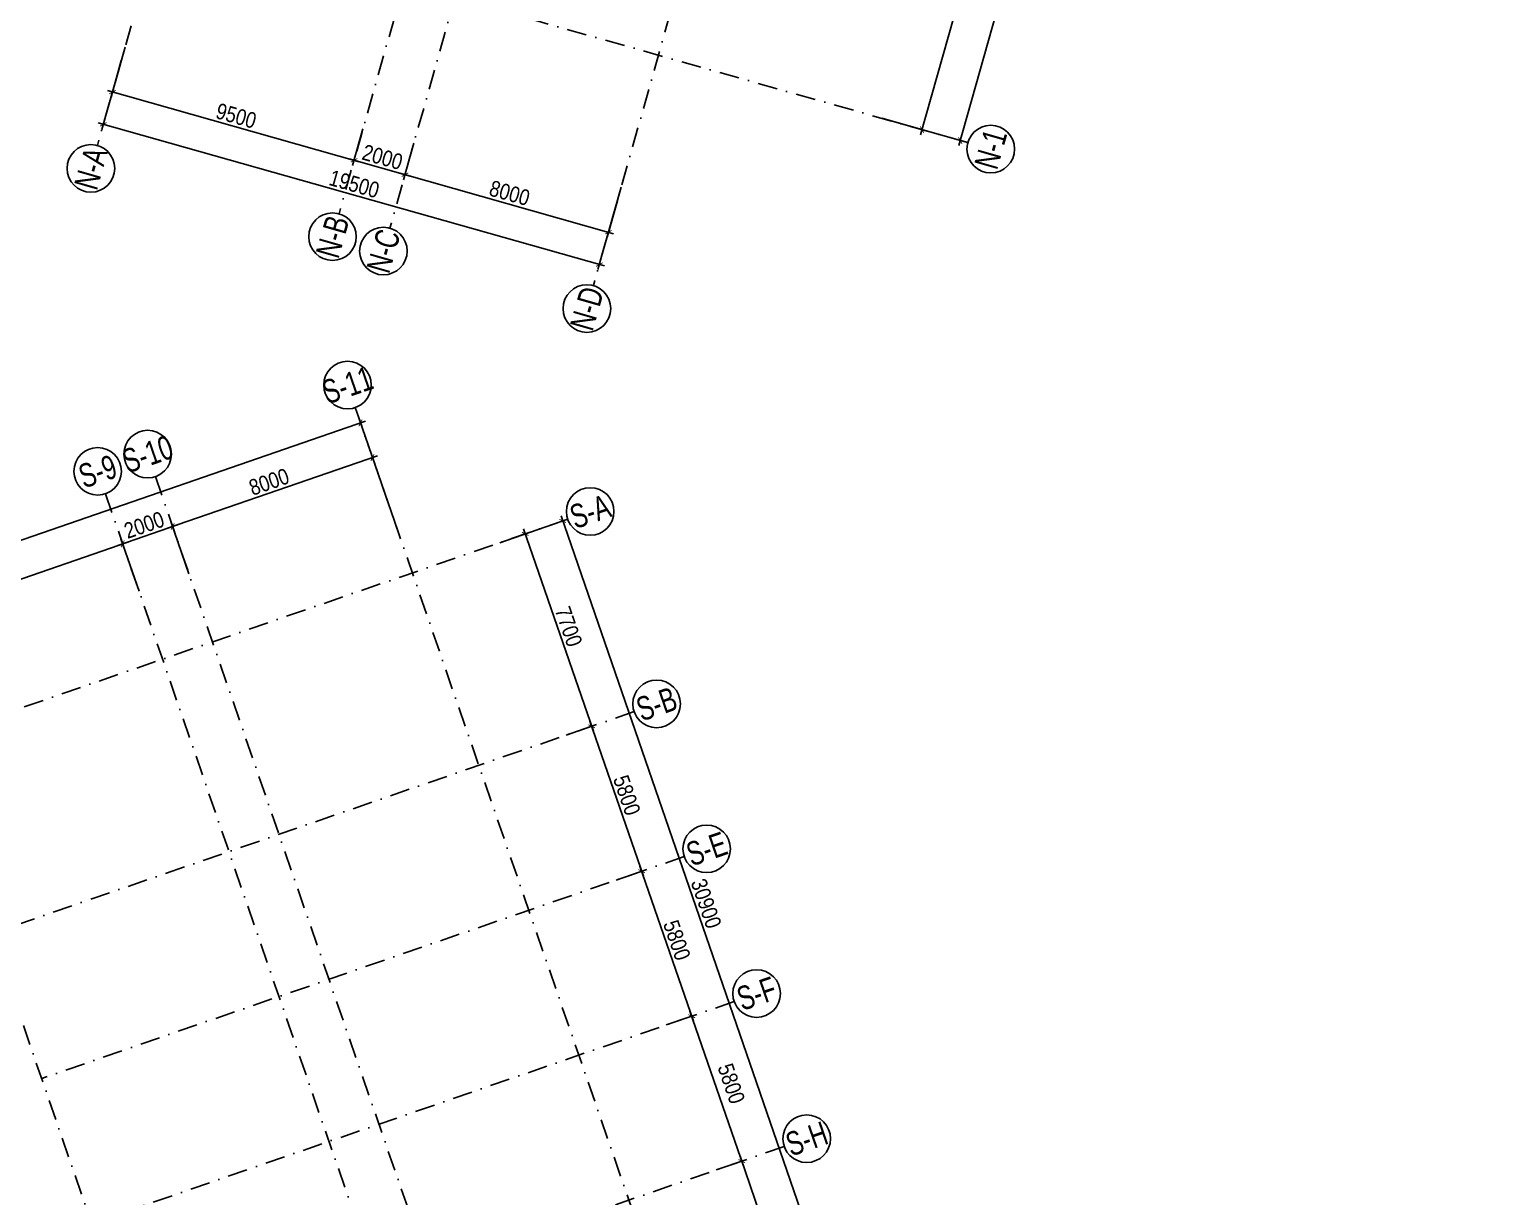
# Model space of a CAD drawing. Header units: millimetres. Extents: x 11360963 to 11503680, y 1008369 to 1185428.
# Drawn here: x 11425461 to 11481047, y 1052747 to 1096898 of the extents above; entities that cross this region are included whole.
import ezdxf
from ezdxf.enums import TextEntityAlignment as Align

# ---------------------------------------------------------------- set-up
doc = ezdxf.new("R2010")
doc.units = ezdxf.units.MM
doc.header["$MEASUREMENT"] = 0
doc.linetypes.add('xref.asix of  podium$0$xref.asix of  podium$0$DASHDOT', pattern=[1, 0.5, -0.25, 0, -0.25])
doc.layers.get('0').update_dxf_attribs({"linetype": 'CONTINUOUS', "lineweight": 13})
doc.layers.get('Defpoints').update_dxf_attribs({"color": 5, "linetype": 'CONTINUOUS', "lineweight": 13})
for name, color, linetype in [('asix north-podium', 8, 'xref.asix of  podium$0$xref.asix of  podium$0$DASHDOT'), ('Podium northen', 9, 'CONTINUOUS'), ('Podium southen', 9, 'CONTINUOUS'), ('xref.asix of  podium$0$KT-Noi that', 36, 'CONTINUOUS')]:
    doc.layers.add(name, color=color, linetype=linetype)
doc.styles.add('Arial Narrow', font='ARIALN.TTF')
doc.styles.add('xref.asix of  podium$0$xref.asix of  podium$0$ST_MBDV Cot vach 220805$0$HBA-Text', font='GOTHIC.TTF')
doc.dimstyles.new('CCU_1-200', dxfattribs={"dimscale": 200, "dimtxt": 3, "dimasz": 1, "dimexe": 1, "dimexo": 2, "dimgap": 0.5, "dimtad": 1, "dimdec": 0, "dimdsep": 46, "dimtxsty": 'Arial Narrow', "dimblk": 'ARCHTICK', "dimcen": -1, "dimdle": 1, "dimclrd": 256, "dimclre": 256, "dimclrt": 3, "dimadec": 0, "dimazin": 2, "dimtfac": 0.1, "dimtdec": 0, "dimtix": 1, "dimtmove": 2, "dimatfit": 1, "dimfxl": 1, "dimtvp": 0.833333, "dimtolj": 1, "dimtzin": 12, "dimarcsym": 0})

# ---------------------------------------------------------------- blocks, each defined once
blk = doc.blocks.new('_ArchTick')
at = {"color": 0, "linetype": 'ByBlock', "const_width": 0.15}
blk.add_lwpolyline([(-0.5, -0.5), (0.5, 0.5)], dxfattribs=at)
blk = doc.blocks.new('*D181')
at = {"layer": 'Defpoints', "color": 0, "transparency": 16777216}
for p in [(-44470, 49302), (-41237, 44282), (-42577, 43819)]:
    blk.add_point(p, dxfattribs=at)
at = {"layer": 'Podium southen', "lineweight": -2, "transparency": 16777216}
for p, q in [((-44092, 49432), (-42940, 49830)), ((-43195, 49953), (-41171, 44093)), ((-42199, 43950), (-41047, 44347))]:
    blk.add_line(p, q, dxfattribs=at)
at = {"layer": 'Podium southen', "lineweight": -2, "transparency": 16777216, "xscale": 200, "yscale": 200, "zscale": 200}
for p, rotation in [((-43129, 49764), 109.0471074380958), ((-41237, 44282), 289.0471074380958)]:
    blk.add_blockref('_ArchTick', p, dxfattribs=dict(at, rotation=rotation))
at = {"layer": 'Podium southen', "color": 3, "transparency": 16777216, "insert": (-41799, 47156), "char_height": 600, "attachment_point": 5, "rotation": 289.0471, "style": 'Arial Narrow'}
blk.add_mtext('\\A1;5800', dxfattribs=at)
blk = doc.blocks.new('*D182')
at = {"layer": 'Defpoints', "color": 0, "transparency": 16777216}
for p in [(-46363, 54784), (-43129, 49764), (-44470, 49302)]:
    blk.add_point(p, dxfattribs=at)
at = {"layer": 'Podium southen', "lineweight": -2, "transparency": 16777216}
for p, q in [((-45985, 54915), (-44833, 55312)), ((-45087, 55436), (-43064, 49575)), ((-44092, 49432), (-42940, 49830))]:
    blk.add_line(p, q, dxfattribs=at)
at = {"layer": 'Podium southen', "lineweight": -2, "transparency": 16777216, "xscale": 200, "yscale": 200, "zscale": 200}
for p, rotation in [((-45022, 55247), 109.0471074380958), ((-43129, 49764), 289.0471074380958)]:
    blk.add_blockref('_ArchTick', p, dxfattribs=dict(at, rotation=rotation))
at = {"layer": 'Podium southen', "color": 3, "transparency": 16777216, "insert": (-43692, 52638), "char_height": 600, "attachment_point": 5, "rotation": 289.0471, "style": 'Arial Narrow'}
blk.add_mtext('\\A1;5800', dxfattribs=at)
blk = doc.blocks.new('*D186')
at = {"layer": 'Defpoints', "color": 0, "transparency": 16777216}
for p in [(-42577, 43819), (-39344, 38799), (-40684, 38337)]:
    blk.add_point(p, dxfattribs=at)
at = {"layer": 'Podium southen', "lineweight": -2, "transparency": 16777216}
for p, q in [((-41302, 44471), (-39278, 38610)), ((-42199, 43950), (-41047, 44347)), ((-40306, 38467), (-39155, 38865))]:
    blk.add_line(p, q, dxfattribs=at)
at = {"layer": 'Podium southen', "lineweight": -2, "transparency": 16777216, "xscale": 200, "yscale": 200, "zscale": 200}
for p, rotation in [((-41237, 44282), 109.0471074380958), ((-39344, 38799), 289.0471074380958)]:
    blk.add_blockref('_ArchTick', p, dxfattribs=dict(at, rotation=rotation))
at = {"layer": 'Podium southen', "color": 3, "transparency": 16777216, "insert": (-39739, 41731), "char_height": 600, "attachment_point": 5, "rotation": 289.0471, "style": 'Arial Narrow'}
blk.add_mtext('\\A1;5800', dxfattribs=at)
blk = doc.blocks.new('*D187')
at = {"layer": 'Defpoints', "color": 0, "transparency": 16777216}
for p in [(-40684, 38337), (-38791, 32854), (-37451, 33317)]:
    blk.add_point(p, dxfattribs=at)
at = {"layer": 'Podium southen', "lineweight": -2, "transparency": 16777216}
for p, q in [((-39409, 38989), (-37386, 33128)), ((-40306, 38467), (-39155, 38865)), ((-38413, 32985), (-37262, 33382))]:
    blk.add_line(p, q, dxfattribs=at)
at = {"layer": 'Podium southen', "lineweight": -2, "transparency": 16777216, "xscale": 200, "yscale": 200, "zscale": 200}
for p, rotation in [((-39344, 38799), 109.0471074380958), ((-37451, 33317), 289.0471074380958)]:
    blk.add_blockref('_ArchTick', p, dxfattribs=dict(at, rotation=rotation))
at = {"layer": 'Podium southen', "color": 3, "transparency": 16777216, "insert": (-37846, 36248), "char_height": 600, "attachment_point": 5, "rotation": 289.0471, "style": 'Arial Narrow'}
blk.add_mtext('\\A1;5800', dxfattribs=at)
blk = doc.blocks.new('xref.asix of  podium$0$xref.asix of  podium$0$ST_MBDV Cot vach 220805$0$GRID-SYM-flat-103')
at = {"layer": 'Podium southen'}
blk.add_circle((0, 0, 0), 900, dxfattribs=at)
at = {"layer": 'Podium southen', "style": 'xref.asix of  podium$0$xref.asix of  podium$0$ST_MBDV Cot vach 220805$0$HBA-Text'}
blk.add_attdef('GRID', text='', height=900, rotation=19.0471, dxfattribs=at).set_placement((0, 0, 0), align=Align.MIDDLE_CENTER)
blk = doc.blocks.new('*D190')
at = {"layer": 'Defpoints', "color": 0, "transparency": 16777216}
for p in [(-52224, 62262), (-108519, 47822), (-106978, 43358, 0)]:
    blk.add_point(p, dxfattribs=at)
at = {"layer": 'Podium southen', "lineweight": -2, "transparency": 16777216}
for p, q in [((-53577, 66792), (-108708, 47757)), ((-52355, 62640), (-53831, 66915)), ((-107108, 43736), (-108584, 48011))]:
    blk.add_line(p, q, dxfattribs=at)
at = {"layer": 'Podium southen', "lineweight": -2, "transparency": 16777216, "xscale": 200, "yscale": 200, "zscale": 200}
for p, rotation in [((-53766, 66726), 19.04771637789541), ((-108519, 47822), 199.0477163778954)]:
    blk.add_blockref('_ArchTick', p, dxfattribs=dict(at, rotation=rotation))
at = {"layer": 'Podium southen', "color": 3, "transparency": 16777216, "insert": (-77869, 58904), "char_height": 600, "attachment_point": 5, "rotation": 19.0477, "style": 'Arial Narrow'}
blk.add_mtext('\\A1;57925', dxfattribs=at)
blk = doc.blocks.new('*D214')
at = {"layer": 'Defpoints', "color": 0, "transparency": 16777216}
for p in [(-62765, 62151), (-62018, 59985), (-70998, 56885)]:
    blk.add_point(p, dxfattribs=at)
at = {"layer": 'Podium southen', "lineweight": -2, "transparency": 16777216}
for p, q in [((-62148, 60364), (-62831, 62340)), ((-71934, 58985), (-62576, 62216)), ((-71128, 57263), (-71810, 59240))]:
    blk.add_line(p, q, dxfattribs=at)
at = {"layer": 'Podium southen', "lineweight": -2, "transparency": 16777216, "xscale": 200, "yscale": 200, "zscale": 200}
for p, rotation in [((-62765, 62151), 19.04713794612659), ((-71745, 59051), 199.0471379461266)]:
    blk.add_blockref('_ArchTick', p, dxfattribs=dict(at, rotation=rotation))
at = {"layer": 'Podium southen', "color": 3, "transparency": 16777216, "insert": (-67388, 60985), "char_height": 600, "attachment_point": 5, "rotation": 19.0471, "style": 'Arial Narrow'}
blk.add_mtext('\\A1;9500', dxfattribs=at)
blk = doc.blocks.new('*D215')
at = {"layer": 'Defpoints', "color": 0, "transparency": 16777216}
for p in [(-60875, 62804), (-60127, 60638), (-62018, 59985)]:
    blk.add_point(p, dxfattribs=at)
at = {"layer": 'Podium southen', "lineweight": -2, "transparency": 16777216}
for p, q in [((-62954, 62086), (-60686, 62869)), ((-60258, 61016), (-60940, 62993)), ((-62148, 60364), (-62831, 62340))]:
    blk.add_line(p, q, dxfattribs=at)
at = {"layer": 'Podium southen', "lineweight": -2, "transparency": 16777216, "xscale": 200, "yscale": 200, "zscale": 200}
for p, rotation in [((-60875, 62804), 19.04713794612659), ((-62765, 62151), 199.0471379461266)]:
    blk.add_blockref('_ArchTick', p, dxfattribs=dict(at, rotation=rotation))
at = {"layer": 'Podium southen', "color": 3, "transparency": 16777216, "insert": (-61953, 62861), "char_height": 600, "attachment_point": 5, "rotation": 19.0471, "style": 'Arial Narrow'}
blk.add_mtext('\\A1;2000', dxfattribs=at)
blk = doc.blocks.new('*D216')
at = {"layer": 'Defpoints', "color": 0, "transparency": 16777216}
for p in [(-53313, 65414), (-52565, 63249), (-60127, 60638)]:
    blk.add_point(p, dxfattribs=at)
at = {"layer": 'Podium southen', "lineweight": -2, "transparency": 16777216}
for p, q in [((-52696, 63627), (-53378, 65603)), ((-61064, 62738), (-53124, 65480)), ((-60258, 61016), (-60940, 62993))]:
    blk.add_line(p, q, dxfattribs=at)
at = {"layer": 'Podium southen', "lineweight": -2, "transparency": 16777216, "xscale": 200, "yscale": 200, "zscale": 200}
for p, rotation in [((-53313, 65414), 19.04713794612659), ((-60875, 62804), 199.0471379461266)]:
    blk.add_blockref('_ArchTick', p, dxfattribs=dict(at, rotation=rotation))
at = {"layer": 'Podium southen', "color": 3, "transparency": 16777216, "insert": (-57226, 64493), "char_height": 600, "attachment_point": 5, "rotation": 19.0471, "style": 'Arial Narrow'}
blk.add_mtext('\\A1;8000', dxfattribs=at)
blk = doc.blocks.new('*D217')
at = {"layer": 'Defpoints', "color": 0, "transparency": 16777216}
for p in [(-48876, 62062), (-36033, 33807), (-38791, 32854)]:
    blk.add_point(p, dxfattribs=at)
at = {"layer": 'Podium southen', "lineweight": -2, "transparency": 16777216}
for p, q in [((-48497, 62193), (-45928, 63080)), ((-46182, 63204), (-35968, 33617)), ((-38413, 32985), (-35844, 33872))]:
    blk.add_line(p, q, dxfattribs=at)
at = {"layer": 'Podium southen', "lineweight": -2, "transparency": 16777216, "xscale": 200, "yscale": 200, "zscale": 200}
for p, rotation in [((-46117, 63015), 109.0471074380958), ((-36033, 33807), 289.0471074380958)]:
    blk.add_blockref('_ArchTick', p, dxfattribs=dict(at, rotation=rotation))
at = {"layer": 'Podium southen', "color": 3, "transparency": 16777216, "insert": (-40691, 48543), "char_height": 600, "attachment_point": 5, "rotation": 289.0471, "style": 'Arial Narrow'}
blk.add_mtext('\\A1;30900', dxfattribs=at)
blk = doc.blocks.new('*D218')
at = {"layer": 'Defpoints', "color": 0, "transparency": 16777216}
for p in [(-47535, 62525), (-48876, 62062), (-46363, 54784)]:
    blk.add_point(p, dxfattribs=at)
at = {"layer": 'Podium southen', "lineweight": -2, "transparency": 16777216}
for p, q in [((-48497, 62193), (-47346, 62591)), ((-44957, 55058), (-47600, 62714)), ((-45985, 54915), (-44833, 55312))]:
    blk.add_line(p, q, dxfattribs=at)
at = {"layer": 'Podium southen', "lineweight": -2, "transparency": 16777216, "xscale": 200, "yscale": 200, "zscale": 200}
for p, rotation in [((-47535, 62525), 109.0471074380958), ((-45022, 55247), 289.0471074380958)]:
    blk.add_blockref('_ArchTick', p, dxfattribs=dict(at, rotation=rotation))
at = {"layer": 'Podium southen', "color": 3, "transparency": 16777216, "insert": (-45894, 59019), "char_height": 600, "attachment_point": 5, "rotation": 289.0471, "style": 'Arial Narrow'}
blk.add_mtext('\\A1;7700', dxfattribs=at)
blk = doc.blocks.new('*D108')
at = {"layer": 'Defpoints', "color": 0, "transparency": 16777216}
for p in [(10757, 7248, 0), (12666, 6709), (8065, -2279, 0)]:
    blk.add_point(p, dxfattribs=at)
at = {"layer": 'Podium northen', "lineweight": -2, "transparency": 16777216}
for p, q in [((9919, -3011), (12720, 6901)), ((11142, 7139), (12858, 6654)), ((8450, -2387), (10166, -2872))]:
    blk.add_line(p, q, dxfattribs=at)
at = {"layer": 'Podium northen', "lineweight": -2, "transparency": 16777216, "xscale": 200, "yscale": 200, "zscale": 200}
for p, rotation in [((12666, 6709), 74.22121922395897), ((9974, -2818), 254.221219223959)]:
    blk.add_blockref('_ArchTick', p, dxfattribs=dict(at, rotation=rotation))
at = {"layer": 'Podium northen', "color": 3, "transparency": 16777216, "insert": (10929, 2056), "char_height": 600, "attachment_point": 5, "rotation": 74.2212, "style": 'Arial Narrow'}
blk.add_mtext('\\A1;9900', dxfattribs=at)
blk = doc.blocks.new('*D109')
at = {"layer": 'Defpoints', "color": 0, "transparency": 16777216}
for p in [(28242, 69125, 0), (31594, 68178), (8065, -2279, 0)]:
    blk.add_point(p, dxfattribs=at)
at = {"layer": 'Podium northen', "lineweight": -2, "transparency": 16777216}
for p, q in [((28627, 69016), (31786, 68124)), ((11363, -3418), (31648, 68370)), ((8450, -2387), (11610, -3280))]:
    blk.add_line(p, q, dxfattribs=at)
at = {"layer": 'Podium northen', "lineweight": -2, "transparency": 16777216, "xscale": 200, "yscale": 200, "zscale": 200}
for p, rotation in [((31594, 68178), 74.22121922395897), ((11417, -3226), 254.221219223959)]:
    blk.add_blockref('_ArchTick', p, dxfattribs=dict(at, rotation=rotation))
at = {"layer": 'Podium northen', "color": 3, "transparency": 16777216, "insert": (21115, 32586), "char_height": 600, "attachment_point": 5, "rotation": 74.2212, "style": 'Arial Narrow'}
blk.add_mtext('\\A1;74200', dxfattribs=at)
blk = doc.blocks.new('*D113')
at = {"layer": 'Defpoints', "color": 0, "transparency": 16777216}
for p in [(-20068, 691, 0), (-21003, -2615), (-1303, -4612, 0)]:
    blk.add_point(p, dxfattribs=at)
at = {"layer": 'Podium northen', "lineweight": -2, "transparency": 16777216}
for p, q in [((-20177, 306), (-21057, -2808)), ((-2045, -7972), (-21195, -2561)), ((-1412, -4997), (-2292, -8110))]:
    blk.add_line(p, q, dxfattribs=at)
at = {"layer": 'Podium northen', "lineweight": -2, "transparency": 16777216, "xscale": 200, "yscale": 200, "zscale": 200}
for p, rotation in [((-21003, -2615), 164.2212191689813), ((-2237, -7918), 344.2212191689813)]:
    blk.add_blockref('_ArchTick', p, dxfattribs=dict(at, rotation=rotation))
at = {"layer": 'Podium northen', "color": 3, "transparency": 16777216, "insert": (-11509, -4875), "char_height": 600, "attachment_point": 5, "rotation": 344.2212, "style": 'Arial Narrow'}
blk.add_mtext('\\A1;19500', dxfattribs=at)
blk = doc.blocks.new('*D114')
at = {"layer": 'Defpoints', "color": 0, "transparency": 16777216}
for p in [(-9146, -2947, 0), (-9591, -4521), (-1448, -5123, 0)]:
    blk.add_point(p, dxfattribs=at)
at = {"layer": 'Podium northen', "lineweight": -2, "transparency": 16777216}
for p, q in [((-9255, -3332), (-9645, -4714)), ((-1700, -6751), (-9783, -4467)), ((-1556, -5508), (-1947, -6889))]:
    blk.add_line(p, q, dxfattribs=at)
at = {"layer": 'Podium northen', "lineweight": -2, "transparency": 16777216, "xscale": 200, "yscale": 200, "zscale": 200}
for p, rotation in [((-9591, -4521), 164.2212191689813), ((-1892, -6696), 344.2212191689813)]:
    blk.add_blockref('_ArchTick', p, dxfattribs=dict(at, rotation=rotation))
at = {"layer": 'Podium northen', "color": 3, "transparency": 16777216, "insert": (-5631, -5218), "char_height": 600, "attachment_point": 5, "rotation": 344.2212, "style": 'Arial Narrow'}
blk.add_mtext('\\A1;8000', dxfattribs=at)
blk = doc.blocks.new('*D115')
at = {"layer": 'Defpoints', "color": 0, "transparency": 16777216}
for p in [(-20213, 180, 0), (-20657, -1394), (-11071, -2403, 0)]:
    blk.add_point(p, dxfattribs=at)
at = {"layer": 'Podium northen', "lineweight": -2, "transparency": 16777216}
for p, q in [((-20322, -205), (-20712, -1586)), ((-11323, -4032), (-20850, -1340)), ((-11179, -2788), (-11570, -4170))]:
    blk.add_line(p, q, dxfattribs=at)
at = {"layer": 'Podium northen', "lineweight": -2, "transparency": 16777216, "xscale": 200, "yscale": 200, "zscale": 200}
for p, rotation in [((-20657, -1394), 164.2212191689813), ((-11515, -3977), 344.2212191689813)]:
    blk.add_blockref('_ArchTick', p, dxfattribs=dict(at, rotation=rotation))
at = {"layer": 'Podium northen', "color": 3, "transparency": 16777216, "insert": (-15976, -2295), "char_height": 600, "attachment_point": 5, "rotation": 344.2212, "style": 'Arial Narrow'}
blk.add_mtext('\\A1;9500', dxfattribs=at)
blk = doc.blocks.new('*D119')
at = {"layer": 'Defpoints', "color": 0, "transparency": 16777216}
for p in [(-11071, -2403, 0), (-9146, -2947, 0), (-11515, -3977)]:
    blk.add_point(p, dxfattribs=at)
at = {"layer": 'Podium northen', "lineweight": -2, "transparency": 16777216}
for p, q in [((-11179, -2788), (-11570, -4170)), ((-9255, -3332), (-9645, -4714)), ((-9398, -4575), (-11708, -3923))]:
    blk.add_line(p, q, dxfattribs=at)
at = {"layer": 'Podium northen', "lineweight": -2, "transparency": 16777216, "xscale": 200, "yscale": 200, "zscale": 200}
for p, rotation in [((-11515, -3977), 164.2212206129106), ((-9591, -4521), 344.2212206129106)]:
    blk.add_blockref('_ArchTick', p, dxfattribs=dict(at, rotation=rotation))
at = {"layer": 'Podium northen', "color": 3, "transparency": 16777216, "insert": (-10443, -3858), "char_height": 600, "attachment_point": 5, "rotation": 344.2212, "style": 'Arial Narrow'}
blk.add_mtext('\\A1;2000', dxfattribs=at)
blk = doc.blocks.new('xref.asix of  podium$0$xref.asix of  podium$0$Asix South Tower')
at = {"layer": 'asix north-podium', "ltscale": 1500}
for p, q in [((-53965.4, 67304.5), (-40792.5, 29149.9)), ((-61527.4, 64693.7), (-45306.5, 17710.6)), ((-63417.9, 64041.1), (-47197, 17057.9)), ((-45928.1, 63080), (-113358.3, 39799.9)), ((-72397.8, 60940.8), (-54303.1, 8530.3)), ((-43415.2, 55801.6), (-67725.7, 47408.4)), ((-41522.4, 50319.2), (-65827.2, 41928)), ((-39629.6, 44836.7), (-71714.8, 33759.3)), ((-37736.8, 39354.3), (-105450.5, 15976.2))]:
    blk.add_line(p, q, dxfattribs=at)
at = {"layer": 'Podium southen'}
ref = blk.add_blockref('xref.asix of  podium$0$xref.asix of  podium$0$ST_MBDV Cot vach 220805$0$GRID-SYM-flat-103', (-54258.3, 68155.5), dxfattribs=at)
ref.add_attrib('GRID', 'S-11', dxfattribs={"height": 900, "rotation": 19, "style": 'xref.asix of  podium$0$xref.asix of  podium$0$ST_MBDV Cot vach 220805$0$HBA-Text', "width": 0.75}).set_placement((-54258.3, 68155.5, 0), align=Align.MIDDLE_CENTER)
ref = blk.add_blockref('xref.asix of  podium$0$xref.asix of  podium$0$ST_MBDV Cot vach 220805$0$GRID-SYM-flat-103', (-61821.1, 65544.5), dxfattribs=at)
ref.add_attrib('GRID', 'S-10', dxfattribs={"height": 900, "rotation": 19, "style": 'xref.asix of  podium$0$xref.asix of  podium$0$ST_MBDV Cot vach 220805$0$HBA-Text', "width": 0.75}).set_placement((-61821.1, 65544.5, 0), align=Align.MIDDLE_CENTER)
ref = blk.add_blockref('xref.asix of  podium$0$xref.asix of  podium$0$ST_MBDV Cot vach 220805$0$GRID-SYM-flat-103', (-63711.6, 64891.8), dxfattribs=at)
ref.add_attrib('GRID', 'S-9', dxfattribs={"height": 900, "rotation": 19, "style": 'xref.asix of  podium$0$xref.asix of  podium$0$ST_MBDV Cot vach 220805$0$HBA-Text', "width": 0.75}).set_placement((-63711.6, 64891.8, 0), align=Align.MIDDLE_CENTER)
ref = blk.add_blockref('xref.asix of  podium$0$xref.asix of  podium$0$ST_MBDV Cot vach 220805$0$GRID-SYM-flat-103', (-45077.3, 63373.8, 0), dxfattribs=at)
ref.add_attrib('GRID', 'S-A', dxfattribs={"height": 900, "rotation": 19.04714, "style": 'xref.asix of  podium$0$xref.asix of  podium$0$ST_MBDV Cot vach 220805$0$HBA-Text', "width": 0.75}).set_placement((-45077.3, 63373.8, 0), align=Align.MIDDLE_CENTER)
ref = blk.add_blockref('xref.asix of  podium$0$xref.asix of  podium$0$ST_MBDV Cot vach 220805$0$GRID-SYM-flat-103', (-42564.5, 56095.3, 0), dxfattribs=at)
ref.add_attrib('GRID', 'S-B', dxfattribs={"height": 900, "rotation": 19, "style": 'xref.asix of  podium$0$xref.asix of  podium$0$ST_MBDV Cot vach 220805$0$HBA-Text', "width": 0.75}).set_placement((-42564.5, 56095.3, 0), align=Align.MIDDLE_CENTER)
ref = blk.add_blockref('xref.asix of  podium$0$xref.asix of  podium$0$ST_MBDV Cot vach 220805$0$GRID-SYM-flat-103', (-40671.7, 50612.9, 0), dxfattribs=at)
ref.add_attrib('GRID', 'S-E', dxfattribs={"height": 900, "rotation": 19, "style": 'xref.asix of  podium$0$xref.asix of  podium$0$ST_MBDV Cot vach 220805$0$HBA-Text', "width": 0.75}).set_placement((-40671.7, 50612.9, 0), align=Align.MIDDLE_CENTER)
ref = blk.add_blockref('xref.asix of  podium$0$xref.asix of  podium$0$ST_MBDV Cot vach 220805$0$GRID-SYM-flat-103', (-38781.7, 45138.8, 0), dxfattribs=at)
ref.add_attrib('GRID', 'S-F', dxfattribs={"height": 900, "rotation": 19, "style": 'xref.asix of  podium$0$xref.asix of  podium$0$ST_MBDV Cot vach 220805$0$HBA-Text', "width": 0.75}).set_placement((-38781.7, 45138.8, 0), align=Align.MIDDLE_CENTER)
ref = blk.add_blockref('xref.asix of  podium$0$xref.asix of  podium$0$ST_MBDV Cot vach 220805$0$GRID-SYM-flat-103', (-36886, 39648, 0), dxfattribs=at)
ref.add_attrib('GRID', 'S-H', dxfattribs={"height": 900, "rotation": 19, "style": 'xref.asix of  podium$0$xref.asix of  podium$0$ST_MBDV Cot vach 220805$0$HBA-Text', "width": 0.75}).set_placement((-36886, 39648, 0), align=Align.MIDDLE_CENTER)
for base, p1, p2, angle, picture, middle, dimtype in [((-108519, 47822.2), (-52224.4, 62261.9), (-106977.6, 43357.8, 0), 199.04772, '*D190', (-77869.2, 58904.2), 129), ((-39343.7, 38799.5), (-42577.1, 43819.1), (-40684.3, 38336.6), 109.04711, '*D186', (-39739.1, 41730.9), 128), ((-37450.9, 33317), (-40684.3, 38336.6), (-38791.5, 32854.2), 109.04711, '*D187', (-37846.3, 36248.5), 128)]:
    dim = blk.add_linear_dim(base=base, p1=p1, p2=p2, angle=angle, dimstyle='CCU_1-200', dxfattribs=at)
    dim.commit()
    dim.dimension.update_dxf_attribs({"geometry": picture, "text_midpoint": middle, "dimtype": dimtype})
for base, p1, p2, angle, picture, middle in [((-53312.8, 65414.4), (-60127.2, 60638.2), (-52565.2, 63249), 19.04714, '*D216', (-57226.4, 64493.1)), ((-60874.8, 62803.6), (-62017.7, 59985.5), (-60127.2, 60638.2), 19.04714, '*D215', (-61952.7, 62861.4)), ((-36033, 33806.5), (-48875.5, 62062.4), (-38791.5, 32854.2), 109.04711, '*D217', (-40691, 48543.3)), ((-62765.3, 62150.9), (-70997.6, 56885.2), (-62017.7, 59985.5), 19.04714, '*D214', (-67387.9, 60984.9)), ((-47535, 62525.3), (-46362.7, 54784), (-48875.5, 62062.4), 109.04711, '*D218', (-45894.5, 59018.7)), ((-43129.3, 49764.4), (-46362.7, 54784), (-44469.9, 49301.5), 109.04711, '*D182', (-43691.6, 52638.2)), ((-41236.5, 44281.9), (-44469.9, 49301.5), (-42577.1, 43819.1), 109.04711, '*D181', (-41798.8, 47155.8))]:
    dim = blk.add_linear_dim(base=base, p1=p1, p2=p2, angle=angle, dimstyle='CCU_1-200', dxfattribs=at)
    dim.commit()
    dim.dimension.update_dxf_attribs({"geometry": picture, "text_midpoint": middle})
blk = doc.blocks.new('trucbac')
at = {"layer": 'asix north-podium', "ltscale": 1500}
for p, q in [((4118.6, 86286.8), (-21228.5, -3414.8)), ((13260.6, 83703.5), (-12086.5, -5998.1)), ((15185.3, 83159.7), (-10161.8, -6542)), ((22883.8, 80984.3), (-2463.3, -8717.4)), ((11705.8, -3307.7), (-21710.7, 6134.8))]:
    blk.add_line(p, q, dxfattribs=at)
at = {"layer": 'Podium northen'}
ref = blk.add_blockref('xref.asix of  podium$0$xref.asix of  podium$0$ST_MBDV Cot vach 220805$0$GRID-SYM-flat-103', (12572, -3552.3, 0), dxfattribs=at)
ref.add_attrib('GRID', 'N-1', dxfattribs={"layer": 'Podium southen', "height": 900, "rotation": 74, "style": 'xref.asix of  podium$0$xref.asix of  podium$0$ST_MBDV Cot vach 220805$0$HBA-Text', "width": 0.75}).set_placement((12572, -3552.3, 0), align=Align.MIDDLE_CENTER)
ref = blk.add_blockref('xref.asix of  podium$0$xref.asix of  podium$0$ST_MBDV Cot vach 220805$0$GRID-SYM-flat-103', (-21473.2, -4280.9, 0), dxfattribs=at)
ref.add_attrib('GRID', 'N-A', dxfattribs={"layer": 'Podium southen', "height": 900, "rotation": 74, "style": 'xref.asix of  podium$0$xref.asix of  podium$0$ST_MBDV Cot vach 220805$0$HBA-Text', "width": 0.75}).set_placement((-21473.2, -4280.9, 0), align=Align.MIDDLE_CENTER)
ref = blk.add_blockref('xref.asix of  podium$0$xref.asix of  podium$0$ST_MBDV Cot vach 220805$0$GRID-SYM-flat-103', (-12331.2, -6864.2, 0), dxfattribs=at)
ref.add_attrib('GRID', 'N-B', dxfattribs={"layer": 'Podium southen', "height": 900, "rotation": 74, "style": 'xref.asix of  podium$0$xref.asix of  podium$0$ST_MBDV Cot vach 220805$0$HBA-Text', "width": 0.75}).set_placement((-12331.2, -6864.2, 0), align=Align.MIDDLE_CENTER)
ref = blk.add_blockref('xref.asix of  podium$0$xref.asix of  podium$0$ST_MBDV Cot vach 220805$0$GRID-SYM-flat-103', (-10406.6, -7408.1, 0), dxfattribs=at)
ref.add_attrib('GRID', 'N-C', dxfattribs={"layer": 'Podium southen', "height": 900, "rotation": 74, "style": 'xref.asix of  podium$0$xref.asix of  podium$0$ST_MBDV Cot vach 220805$0$HBA-Text', "width": 0.75}).set_placement((-10406.6, -7408.1, 0), align=Align.MIDDLE_CENTER)
ref = blk.add_blockref('xref.asix of  podium$0$xref.asix of  podium$0$ST_MBDV Cot vach 220805$0$GRID-SYM-flat-103', (-2708, -9583.4, 0), dxfattribs=at)
ref.add_attrib('GRID', 'N-D', dxfattribs={"layer": 'Podium southen', "height": 900, "rotation": 74, "style": 'xref.asix of  podium$0$xref.asix of  podium$0$ST_MBDV Cot vach 220805$0$HBA-Text', "width": 0.75}).set_placement((-2708, -9583.4, 0), align=Align.MIDDLE_CENTER)
for base, p1, p2, angle, picture, middle in [((31593.9, 68177.9), (8065, -2278.7, 0), (28241.7, 69125.1, 0), 74.22122, '*D109', (21114.5, 32586.5)), ((12665.7, 6708.7), (8065, -2278.7, 0), (10757, 7248, 0), 74.22122, '*D108', (10928.7, 2055.8)), ((-21002.5, -2615.1), (-1303.1, -4611.7, 0), (-20068.3, 690.8, 0), 164.22122, '*D113', (-11509.4, -4875.4)), ((-20657.5, -1394), (-11070.7, -2403.5, 0), (-20212.7, 179.8, 0), 164.22122, '*D115', (-15975.9, -2294.6)), ((-9590.8, -4521.1), (-1447.5, -5122.7, 0), (-9146.1, -2947.3, 0), 164.22122, '*D114', (-5631, -5217.8))]:
    dim = blk.add_linear_dim(base=base, p1=p1, p2=p2, angle=angle, dimstyle='CCU_1-200', dxfattribs=at)
    dim.commit()
    dim.dimension.update_dxf_attribs({"geometry": picture, "text_midpoint": middle})
dim = blk.add_aligned_dim(p1=(-9146.1, -2947.3, 0), p2=(-11070.7, -2403.5, 0), distance=1635.4, dimstyle='CCU_1-200', dxfattribs=at)
dim.commit()
dim.dimension.update_dxf_attribs({"geometry": '*D119', "text_midpoint": (-10442.6, -3858.1)})

msp = doc.modelspace()

# ---------------------------------------------------------------- block references
at = {"layer": 'Podium southen'}
msp.add_blockref('xref.asix of  podium$0$xref.asix of  podium$0$Asix South Tower', (11491756, 1015289), dxfattribs=at)
at = {"layer": 'xref.asix of  podium$0$KT-Noi that'}
msp.add_blockref('trucbac', (11449261, 1095922), dxfattribs=at)

doc.saveas('drawing.dxf')
